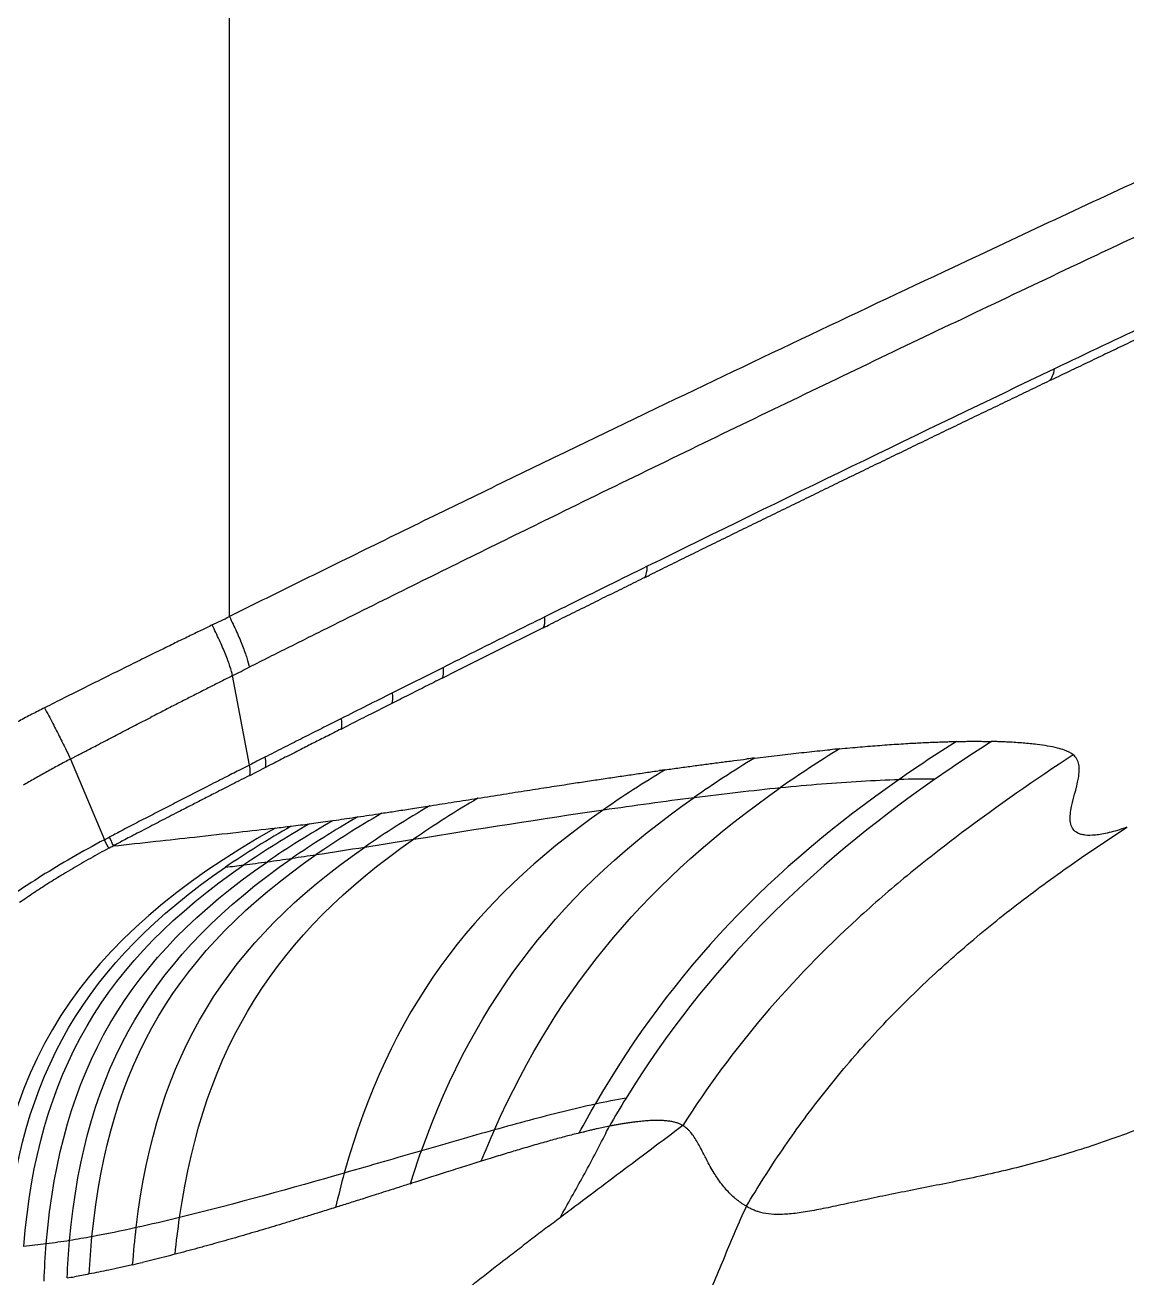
# Model space of a CAD drawing. Extents: x -50 to 28, y -10 to 124.
# Drawn here: x -42.84 to -38.18, y 28.45 to 33.75 of the extents above; entities that cross this region are included whole.
import ezdxf

# ---------------------------------------------------------------- set-up
doc = ezdxf.new("R2010")
doc.units = 0
doc.header["$MEASUREMENT"] = 0
doc.layers.add('GEOMETRY', color=2, linetype='Continuous', lineweight=25)

# ---------------------------------------------------------------- blocks, each defined once
blk = doc.blocks.new('2026 EXCURSION-ENTICE')
at = {"layer": 'GEOMETRY'}
for p, q in [((-30.4976, -47.6821), (-30.4976, -42.0821)), ((-29.3525, -47.8202), (-29.5665, -47.9272)), ((-29.5927, -47.897), (-29.8083, -48.005)), ((-29.597, -47.9424), (-29.5665, -47.9272)), ((-30.4127, -48.3101), (-30.4841, -47.9318)), ((-30.0238, -48.1134), (-30.054, -48.1286)), ((-30.0251, -48.1579), (-29.9825, -48.1364)), ((-31.1702, -48.2849), (-31.0263, -48.6263)), ((-30.4115, -48.354), (-30.3469, -48.321)), ((-30.3469, -48.321), (-30.3249, -48.3099)), ((-29.4464, -48.4505), (-29.4489, -48.4509)), ((-29.6497, -48.4826), (-29.6468, -48.4822)), ((-30.1583, -48.5587), (-30.1423, -48.5565)), ((-30.0594, -48.545), (-30.0454, -48.543)), ((-29.8535, -48.5143), (-29.8452, -48.5131)), ((-29.7323, -50.0817), (-29.7268, -50.08))]:
    blk.add_line(p, q, dxfattribs=at)
for points, knots in [([(-19.8034, -75.3764), (-20.3196, -75.3589), (-20.8361, -75.3401), (-21.608, -75.31), (-21.8648, -75.2996), (-22.3776, -75.2781), (-22.6337, -75.2669), (-23.4014, -75.2323), (-23.9128, -75.2077), (-24.6827, -75.1677), (-24.9398, -75.1539), (-25.4546, -75.125), (-25.7123, -75.11), (-26.4855, -75.063), (-27.0008, -75.0288), (-28.0314, -74.9528), (-28.5466, -74.9109), (-29.3183, -74.8405), (-29.5753, -74.8158), (-29.9606, -74.7766), (-30.0889, -74.7632), (-30.2813, -74.7425), (-30.3615, -74.7338), (-30.4457, -74.7245), (-30.4657, -74.7222), (-30.4737, -74.7213), (-30.4777, -74.7209), (-30.49, -74.7195), (-30.4989, -74.7185), (-30.5161, -74.7166), (-30.524, -74.7157), (-30.5398, -74.7139), (-30.5477, -74.713), (-30.5713, -74.7104), (-30.5867, -74.7086), (-30.6322, -74.7035), (-30.6613, -74.7002), (-30.7179, -74.6936), (-30.7458, -74.6904), (-30.8043, -74.6836), (-30.8348, -74.68), (-30.882, -74.6745), (-30.8979, -74.6726), (-30.9301, -74.6688), (-30.9461, -74.6669), (-30.9935, -74.6612), (-31.024, -74.6575), (-31.0698, -74.6515), (-31.085, -74.6494), (-31.1159, -74.645), (-31.1316, -74.6427), (-31.1552, -74.6392), (-31.1632, -74.638), (-31.1792, -74.6355), (-31.1871, -74.6343), (-31.2107, -74.6305), (-31.2264, -74.6279), (-31.2735, -74.62), (-31.3048, -74.6144), (-31.5866, -74.5618), (-31.8334, -74.4972), (-32.3156, -74.3338), (-32.5511, -74.2347), (-33.0055, -74.0043), (-33.2245, -73.8728), (-33.6416, -73.5802), (-33.8397, -73.4189), (-34.2109, -73.07), (-34.3841, -72.8823), (-34.7019, -72.4841), (-34.8466, -72.2736), (-35.1047, -71.8343), (-35.2181, -71.6054), (-35.3628, -71.2518), (-35.4069, -71.1322), (-35.4865, -70.89), (-35.522, -70.7674), (-35.5841, -70.5202), (-35.6108, -70.3955), (-35.6385, -70.2387), (-35.6437, -70.2072), (-35.6512, -70.1601), (-35.6536, -70.1444), (-35.6583, -70.1134), (-35.6605, -70.0982), (-35.6668, -70.0532), (-35.6706, -70.0238), (-35.6762, -69.9791), (-35.678, -69.9641), (-35.6817, -69.9336), (-35.6835, -69.918), (-35.6863, -69.8943), (-35.6872, -69.8866), (-35.689, -69.8718), (-35.6898, -69.8646), (-35.6916, -69.8492), (-35.6926, -69.841), (-35.6945, -69.825), (-35.6954, -69.817), (-35.7001, -69.7768), (-35.7039, -69.7444), (-35.7115, -69.6788), (-35.7153, -69.6456), (-35.723, -69.5784), (-35.7268, -69.5444), (-35.7382, -69.4425), (-35.7457, -69.3749), (-35.7547, -69.2923), (-35.7565, -69.2758), (-35.7601, -69.2431), (-35.7618, -69.2267), (-35.7652, -69.1951), (-35.7669, -69.18), (-35.7701, -69.1497), (-35.7717, -69.1342), (-35.7768, -69.0863), (-35.7802, -69.0541), (-35.7869, -68.9899), (-35.797, -68.8937), (-35.8068, -68.7974), (-35.8261, -68.6048), (-35.8387, -68.4764), (-35.8998, -67.8343), (-35.9434, -67.3203), (-36.0224, -66.2916), (-36.0579, -65.7769), (-36.1066, -65.0042), (-36.1222, -64.7464), (-36.152, -64.2309), (-36.1663, -63.973), (-36.2076, -63.2001), (-36.2331, -62.6858), (-36.2805, -61.6622), (-36.3024, -61.1525), (-36.3332, -60.3871), (-36.3431, -60.1319), (-36.3622, -59.6212), (-36.3715, -59.3657), (-36.3893, -58.8539), (-36.3979, -58.5977), (-36.4146, -58.0841), (-36.4226, -57.8268), (-36.4382, -57.3111), (-36.4457, -57.0529), (-36.4602, -56.5366), (-36.4672, -56.2784), (-36.4873, -55.5038), (-36.4996, -54.9873), (-36.534, -53.4373), (-36.5532, -52.4035), (-36.5854, -50.3354), (-36.5984, -49.3011), (-36.6191, -47.233), (-36.6267, -46.1992), (-36.6376, -44.1323), (-36.6408, -43.0992), (-36.6428, -41.5493), (-36.6431, -41.0327), (-36.6431, -40.2577), (-36.643, -39.9994), (-36.6429, -39.6765), (-36.6429, -39.6119), (-36.6429, -39.4827), (-36.6428, -39.418), (-36.6428, -39.2899), (-36.6428, -39.2267), (-36.6428, -39.1036), (-36.6428, -39.0437), (-36.6428, -38.9849)], [0, 0, 0, 0, 0.03125, 0.03125, 0.046875, 0.046875, 0.0625, 0.0625, 0.09375, 0.09375, 0.109375, 0.109375, 0.125, 0.125, 0.15625, 0.15625, 0.1875, 0.1875, 0.203125, 0.203125, 0.210937, 0.210937, 0.214844, 0.21582, 0.216064, 0.216064, 0.216309, 0.216309, 0.216797, 0.216797, 0.217285, 0.217285, 0.217773, 0.217773, 0.21875, 0.21875, 0.220703, 0.220703, 0.222656, 0.222656, 0.224609, 0.224609, 0.225586, 0.225586, 0.226562, 0.226562, 0.228516, 0.228516, 0.229492, 0.229492, 0.230469, 0.230469, 0.230957, 0.230957, 0.231445, 0.231445, 0.232422, 0.232422, 0.234375, 0.234375, 0.25, 0.25, 0.265625, 0.265625, 0.28125, 0.28125, 0.296875, 0.296875, 0.3125, 0.3125, 0.328125, 0.328125, 0.34375, 0.34375, 0.351562, 0.351562, 0.359375, 0.359375, 0.367187, 0.367187, 0.369141, 0.369141, 0.370117, 0.370117, 0.371094, 0.371094, 0.373047, 0.373047, 0.374023, 0.374023, 0.375, 0.375, 0.375488, 0.375488, 0.375977, 0.375977, 0.376465, 0.376465, 0.376953, 0.376953, 0.378906, 0.378906, 0.380859, 0.380859, 0.382812, 0.382812, 0.386719, 0.386719, 0.387695, 0.387695, 0.388672, 0.388672, 0.389648, 0.389648, 0.390625, 0.390625, 0.392578, 0.392578, 0.394531, 0.398437, 0.398437, 0.40625, 0.40625, 0.4375, 0.4375, 0.46875, 0.46875, 0.484375, 0.484375, 0.5, 0.5, 0.53125, 0.53125, 0.5625, 0.5625, 0.578125, 0.578125, 0.59375, 0.59375, 0.609375, 0.609375, 0.625, 0.625, 0.640625, 0.640625, 0.65625, 0.65625, 0.6875, 0.6875, 0.75, 0.75, 0.8125, 0.8125, 0.875, 0.875, 0.9375, 0.9375, 0.96875, 0.96875, 0.984375, 0.984375, 0.988281, 0.988281, 0.992187, 0.992187, 0.996094, 0.996094, 1, 1, 1, 1]), ([(-26.2051, -46.2919), (-26.2299, -46.3037), (-26.2794, -46.3272), (-26.3539, -46.3625), (-26.4286, -46.398), (-26.5033, -46.4335), (-26.5781, -46.4692), (-26.6531, -46.5049), (-26.7282, -46.5407), (-26.8034, -46.5766), (-26.8787, -46.6126), (-26.9541, -46.6487), (-27.0044, -46.6728), (-27.0296, -46.6849)], [0, 0, 0, 0, 0.090865, 0.181736, 0.272613, 0.363498, 0.454393, 0.545296, 0.636211, 0.727138, 0.818078, 0.909031, 1, 1, 1, 1]), ([(-27.3721, -46.4102), (-27.6545, -46.5447), (-27.9386, -46.6809), (-28.5094, -46.9565), (-28.796, -47.0958), (-29.0831, -47.2364)], [0, 0, 0, 0, 0.5, 0.5, 1, 1, 1, 1]), ([(-27.0296, -46.6849), (-27.056, -46.6976), (-27.1087, -46.7229), (-27.188, -46.7609), (-27.2674, -46.7991), (-27.3469, -46.8374), (-27.4266, -46.8758), (-27.5065, -46.9144), (-27.5864, -46.953), (-27.6665, -46.9918), (-27.7468, -47.0307), (-27.8272, -47.0697), (-27.9077, -47.1088), (-27.9883, -47.148), (-28.0691, -47.1874), (-28.15, -47.2269), (-28.2311, -47.2665), (-28.3123, -47.3062), (-28.3936, -47.346), (-28.475, -47.3859), (-28.5566, -47.426), (-28.6382, -47.4662), (-28.6928, -47.4931), (-28.72, -47.5065)], [0, 0, 0, 0, 0.047335, 0.094695, 0.14208, 0.189492, 0.23693, 0.284396, 0.331889, 0.379411, 0.426961, 0.474541, 0.522151, 0.569791, 0.617462, 0.665164, 0.712899, 0.760665, 0.808465, 0.856297, 0.904164, 0.952065, 1, 1, 1, 1]), ([(-28.7343, -46.8214), (-28.8433, -46.8738), (-28.9524, -46.9263), (-29.171, -47.0319), (-29.2803, -47.0849), (-29.4985, -47.1909), (-29.6075, -47.244), (-29.8266, -47.3511), (-29.9366, -47.4051), (-30.0464, -47.4591)], [0, 0, 0, 0, 0.25, 0.25, 0.5, 0.5, 0.75, 0.75, 1, 1, 1, 1]), ([(-29.0831, -47.2364), (-29.1383, -47.2635), (-29.1935, -47.2906), (-29.3036, -47.3446), (-29.3585, -47.3716), (-29.4683, -47.4258), (-29.5233, -47.4529), (-29.6336, -47.5074), (-29.689, -47.5348), (-29.8554, -47.6173), (-29.9663, -47.6725), (-30.1055, -47.7419), (-30.1333, -47.7558), (-30.1891, -47.7837), (-30.2171, -47.7977), (-30.3015, -47.8399), (-30.358, -47.8682), (-30.4136, -47.8962)], [0, 0, 0, 0, 0.125, 0.125, 0.25, 0.25, 0.375, 0.375, 0.5, 0.5, 0.75, 0.75, 0.8125, 0.8125, 0.875, 0.875, 1, 1, 1, 1]), ([(-30.0464, -47.4591), (-30.0838, -47.4775), (-30.1212, -47.4959), (-30.1962, -47.5329), (-30.2337, -47.5514), (-30.2712, -47.5699)], [0, 0, 0, 0, 0.5, 0.5, 1, 1, 1, 1]), ([(-28.7404, -47.5166), (-28.7668, -47.5296), (-28.8196, -47.5556), (-28.8991, -47.5949), (-28.979, -47.6345), (-29.0594, -47.6744), (-29.1132, -47.701), (-29.1401, -47.7144)], [0, 0, 0, 0, 0.198098, 0.397145, 0.597144, 0.798095, 1, 1, 1, 1]), ([(-30.2712, -47.5699), (-30.3087, -47.5885), (-30.3464, -47.6071), (-30.4221, -47.6446), (-30.46, -47.6634), (-30.4976, -47.6821)], [0, 0, 0, 0, 0.5, 0.5, 1, 1, 1, 1]), ([(-30.4976, -47.6821), (-30.487, -47.7037), (-30.4768, -47.7252), (-30.4583, -47.7669), (-30.4498, -47.7871), (-30.4351, -47.8244), (-30.4289, -47.8417), (-30.4192, -47.8722), (-30.4157, -47.8854), (-30.4136, -47.8962)], [0, 0, 0, 0, 0.25, 0.25, 0.5, 0.5, 0.75, 0.75, 1, 1, 1, 1]), ([(-29.163, -47.6832), (-29.1914, -47.6972), (-29.2483, -47.7253), (-29.3338, -47.7676), (-29.4197, -47.8104), (-29.5061, -47.8536), (-29.5637, -47.8826), (-29.5927, -47.8972)], [0, 0, 0, 0, 0.1980739, 0.3971072, 0.5971036, 0.7980667, 1, 1, 1, 1]), ([(-30.5707, -47.7175), (-30.5865, -47.7252), (-30.6195, -47.7412), (-30.6715, -47.7666), (-30.7287, -47.7945), (-30.7916, -47.8254), (-30.8603, -47.8591), (-30.9373, -47.897), (-31.0207, -47.9383), (-31.1086, -47.9821), (-31.195, -48.0253), (-31.252, -48.0541), (-31.2797, -48.068)], [0, 0, 0, 0, 0.06698, 0.139632, 0.22033, 0.309093, 0.405938, 0.510866, 0.63462, 0.758357, 0.882956, 1, 1, 1, 1]), ([(-30.4841, -47.9318), (-30.4864, -47.921), (-30.4902, -47.9078), (-30.5004, -47.8774), (-30.5068, -47.8601), (-30.522, -47.8227), (-30.5307, -47.8026), (-30.5496, -47.7608), (-30.5599, -47.7391), (-30.5707, -47.7175)], [0, 0, 0, 0, 0.25, 0.25, 0.5, 0.5, 0.75, 0.75, 1, 1, 1, 1]), ([(-29.1703, -47.7294), (-29.2006, -47.7445), (-29.2613, -47.7747), (-29.3221, -47.805), (-29.3525, -47.8202)], [0, 0, 0, 0, 0.498782, 1, 1, 1, 1]), ([(-30.4841, -47.9318), (-30.4722, -47.9258), (-30.4487, -47.9139), (-30.4252, -47.9021), (-30.4136, -47.8962)], [0, 0, 0, 0, 0.504839, 1, 1, 1, 1]), ([(-30.4841, -47.9318), (-30.5002, -47.9399), (-30.5325, -47.9563), (-30.5812, -47.9811), (-30.6304, -48.0061), (-30.6799, -48.0313), (-30.7298, -48.0568), (-30.7801, -48.0826), (-30.8138, -48.0999), (-30.8307, -48.1086)], [0, 0, 0, 0, 0.139542, 0.280185, 0.421922, 0.564761, 0.708718, 0.853799, 1, 1, 1, 1]), ([(-29.597, -47.9424), (-29.621, -47.9545), (-29.6688, -47.9784), (-29.7402, -48.0143), (-29.7875, -48.0381), (-29.8111, -48.0499)], [0, 0, 0, 0, 0.336735, 0.670067, 1, 1, 1, 1]), ([(-29.8083, -48.005), (-29.8448, -48.0233), (-29.9166, -48.0593), (-29.9885, -48.0955), (-30.0238, -48.1134)], [0, 0, 0, 0, 0.5080077, 1, 1, 1, 1]), ([(-31.2797, -48.068), (-31.2976, -48.0771), (-31.3155, -48.0863), (-31.3516, -48.1049), (-31.3697, -48.1144), (-31.4057, -48.1336), (-31.4237, -48.1433), (-31.4593, -48.1626), (-31.4769, -48.1723), (-31.4946, -48.1822)], [0, 0, 0, 0, 0.25, 0.25, 0.5, 0.5, 0.75, 0.75, 1, 1, 1, 1]), ([(-31.2797, -48.068), (-31.2679, -48.0903), (-31.2563, -48.1126), (-31.2341, -48.1554), (-31.2236, -48.176), (-31.2044, -48.214), (-31.1958, -48.2315), (-31.181, -48.2618), (-31.1749, -48.2747), (-31.1702, -48.285)], [0, 0, 0, 0, 0.25, 0.25, 0.5, 0.5, 0.75, 0.75, 1, 1, 1, 1]), ([(-29.8111, -48.0499), (-29.8404, -48.0647), (-29.8976, -48.0935), (-29.9547, -48.1223), (-29.9825, -48.1364)], [0, 0, 0, 0, 0.513766, 1, 1, 1, 1]), ([(-30.054, -48.1286), (-30.0773, -48.1403), (-30.1246, -48.1641), (-30.1968, -48.2006), (-30.2713, -48.2384), (-30.3218, -48.2641), (-30.3474, -48.2771)], [0, 0, 0, 0, 0.237733, 0.483643, 0.737731, 1, 1, 1, 1]), ([(-30.0886, -48.19), (-30.1059, -48.1988), (-30.1415, -48.2168), (-30.1771, -48.2348), (-30.1954, -48.2441)], [0, 0, 0, 0, 0.48603, 1, 1, 1, 1]), ([(-30.0251, -48.1579), (-30.0356, -48.1632), (-30.0567, -48.1739), (-30.0779, -48.1846), (-30.0886, -48.19)], [0, 0, 0, 0, 0.493522, 1, 1, 1, 1]), ([(-31.1299, -48.2638), (-31.1236, -48.2605), (-31.1173, -48.2572), (-31.1039, -48.2501), (-31.0967, -48.2464), (-31.0896, -48.2427)], [0, 0, 0, 0, 0.5, 0.5, 1, 1, 1, 1]), ([(-31.0896, -48.2427), (-31.0796, -48.2375), (-31.0581, -48.2263), (-31.0365, -48.2151), (-31.0249, -48.209)], [0, 0, 0, 0, 0.459756, 1, 1, 1, 1]), ([(-30.1954, -48.2441), (-30.2173, -48.2553), (-30.2605, -48.2772), (-30.3037, -48.2991), (-30.3249, -48.3099)], [0, 0, 0, 0, 0.507955, 1, 1, 1, 1]), ([(-28.2764, -48.2805), (-28.2603, -48.2786), (-28.2285, -48.2748), (-28.1813, -48.2692), (-28.1349, -48.2639), (-28.0892, -48.2589), (-28.0444, -48.2541), (-28.0003, -48.2495), (-27.9713, -48.2467), (-27.9569, -48.2452)], [0, 0, 0, 0, 0.147347, 0.293195, 0.437544, 0.580398, 0.721757, 0.861624, 1, 1, 1, 1]), ([(-27.9168, -48.2414), (-27.9021, -48.24), (-27.8729, -48.2373), (-27.8298, -48.2335), (-27.7875, -48.23), (-27.7461, -48.2268), (-27.7057, -48.2239), (-27.666, -48.2212), (-27.6401, -48.2196), (-27.6272, -48.2188)], [0, 0, 0, 0, 0.148274, 0.294739, 0.439396, 0.582248, 0.723298, 0.862548, 1, 1, 1, 1]), ([(-27.6272, -48.2188), (-27.6163, -48.2182), (-27.5947, -48.217), (-27.5628, -48.2154), (-27.5316, -48.2139), (-27.501, -48.2127), (-27.4809, -48.212), (-27.471, -48.2117)], [0, 0, 0, 0, 0.204963, 0.407442, 0.607439, 0.804958, 1, 1, 1, 1]), ([(-27.2734, -48.2106), (-27.2734, -48.2106), (-27.3555, -48.2631), (-27.4354, -48.3163), (-27.5132, -48.3706)], [0.355723, 0.355723, 0.355723, 0.355723, 0.355839, 7.490795, 7.490795, 7.490795, 7.490795]), ([(-27.471, -48.2117), (-27.4628, -48.2115), (-27.4465, -48.211), (-27.4305, -48.2106), (-27.4225, -48.2105)], [0, 0, 0, 0, 0.503597, 1, 1, 1, 1]), ([(-27.4225, -48.2105), (-27.4139, -48.2103), (-27.3967, -48.21), (-27.3715, -48.2098), (-27.3468, -48.2097), (-27.3307, -48.2098), (-27.3227, -48.2098)], [0, 0, 0, 0, 0.255295, 0.507057, 0.755291, 1, 1, 1, 1]), ([(-27.3227, -48.2098), (-27.3145, -48.2099), (-27.2979, -48.2101), (-27.2816, -48.2105), (-27.2734, -48.2106)], [0, 0, 0, 0, 0.49827, 1, 1, 1, 1]), ([(-27.2014, -48.2133), (-27.2078, -48.213), (-27.2142, -48.2127), (-27.2263, -48.2122), (-27.232, -48.2119), (-27.2431, -48.2115), (-27.2486, -48.2113), (-27.2575, -48.2111), (-27.2606, -48.211), (-27.2669, -48.2108), (-27.2701, -48.2107), (-27.2734, -48.2106)], [0, 0, 0, 0, 0.25, 0.25, 0.5, 0.5, 0.75, 0.75, 0.875, 0.875, 1, 1, 1, 1]), ([(-27.0813, -48.2231), (-27.1005, -48.2208), (-27.12, -48.2189), (-27.1499, -48.2165), (-27.16, -48.2157), (-27.1805, -48.2144), (-27.1909, -48.2138), (-27.2014, -48.2133)], [0, 0, 0, 0, 0.5, 0.5, 0.75, 0.75, 1, 1, 1, 1]), ([(-26.9949, -48.2385), (-27.0082, -48.2351), (-27.0221, -48.2322), (-27.051, -48.2271), (-27.066, -48.225), (-27.0813, -48.2231)], [0, 0, 0, 0, 0.5, 0.5, 1, 1, 1, 1]), ([(-31.1702, -48.2849), (-31.1869, -48.2937), (-31.2035, -48.3026), (-31.2369, -48.3207), (-31.2538, -48.33), (-31.2875, -48.3486), (-31.3043, -48.3581), (-31.3375, -48.3769), (-31.3538, -48.3863), (-31.3702, -48.3958)], [0, 0, 0, 0, 0.25, 0.25, 0.5, 0.5, 0.75, 0.75, 1, 1, 1, 1]), ([(-31.1702, -48.285), (-31.1686, -48.2841), (-31.1671, -48.2833), (-31.1638, -48.2816), (-31.162, -48.2806), (-31.1567, -48.2778), (-31.1532, -48.276), (-31.1428, -48.2705), (-31.1363, -48.2671), (-31.1299, -48.2638)], [0, 0, 0, 0, 0.125, 0.125, 0.25, 0.25, 0.5, 0.5, 1, 1, 1, 1]), ([(-30.3475, -48.277), (-30.3587, -48.2827), (-30.3804, -48.2937), (-30.4021, -48.3048), (-30.4127, -48.3101)], [0, 0, 0, 0, 0.514675, 1, 1, 1, 1]), ([(-28.6542, -48.3304), (-28.6341, -48.3275), (-28.594, -48.3219), (-28.5348, -48.3138), (-28.4766, -48.306), (-28.4196, -48.2986), (-28.3637, -48.2914), (-28.327, -48.2868), (-28.3088, -48.2845)], [0, 0, 0, 0, 0.17227, 0.342295, 0.510078, 0.675622, 0.838928, 1, 1, 1, 1]), ([(-26.7009, -48.5736), (-26.7299, -48.5837), (-26.7545, -48.591), (-26.7982, -48.6016), (-26.8171, -48.605), (-26.8507, -48.6084), (-26.8652, -48.6084), (-26.8838, -48.6061), (-26.8895, -48.605), (-26.8998, -48.602), (-26.9044, -48.6002), (-26.9251, -48.5896), (-26.9341, -48.5763), (-26.9424, -48.5432), (-26.9415, -48.5233), (-26.9311, -48.4584), (-26.9137, -48.4085), (-26.9026, -48.3442), (-26.9014, -48.3246), (-26.9077, -48.2912), (-26.9153, -48.2775), (-26.9278, -48.2671)], [0, 0, 0, 0, 0.0625, 0.0625, 0.125, 0.125, 0.1875, 0.1875, 0.21875, 0.21875, 0.25, 0.25, 0.375, 0.375, 0.5, 0.5, 0.75, 0.75, 0.875, 0.875, 1, 1, 1, 1]), ([(-30.4127, -48.3101), (-30.4275, -48.3177), (-30.4623, -48.3353), (-30.5225, -48.366), (-30.5983, -48.4046), (-30.6541, -48.4333), (-30.6846, -48.4489)], [0, 0, 0, 0, 0.164139, 0.384218, 0.664234, 1, 1, 1, 1]), ([(-29.0587, -48.39), (-29.0361, -48.3865), (-28.9913, -48.3797), (-28.9253, -48.3698), (-28.8609, -48.3602), (-28.7982, -48.351), (-28.7373, -48.3421), (-28.6973, -48.3365), (-28.6776, -48.3337)], [0, 0, 0, 0, 0.175747, 0.347859, 0.516337, 0.681185, 0.842405, 1, 1, 1, 1]), ([(-30.4115, -48.354), (-30.4369, -48.3669), (-30.4858, -48.3918), (-30.5348, -48.4169), (-30.5584, -48.429)], [0, 0, 0, 0, 0.517516, 1, 1, 1, 1]), ([(-29.4464, -48.4505), (-29.4104, -48.4448), (-29.3408, -48.4338), (-29.2403, -48.4181), (-29.1469, -48.4035), (-29.0874, -48.3944), (-29.0587, -48.39)], [0, 0, 0, 0, 0.2762837, 0.5350369, 0.7762718, 1, 1, 1, 1]), ([(-28.1667, -48.4056), (-28.0488, -48.3939), (-27.8786, -48.3798), (-27.7171, -48.3727), (-27.6647, -48.3714)], [170.978964, 170.978964, 170.978964, 170.978964, 199.475457, 213.723704, 213.723704, 213.723704, 213.723704]), ([(-30.5584, -48.429), (-30.575, -48.4375), (-30.6079, -48.4543), (-30.657, -48.4796), (-30.6896, -48.4964), (-30.7058, -48.5048)], [0, 0, 0, 0, 0.336867, 0.670196, 1, 1, 1, 1]), ([(-30.7058, -48.5048), (-30.731, -48.5178), (-30.7796, -48.5428), (-30.8281, -48.568), (-30.8514, -48.5801)], [0, 0, 0, 0, 0.519865, 1, 1, 1, 1]), ([(-29.8452, -48.5131), (-29.8263, -48.5102), (-29.7857, -48.5039), (-29.7205, -48.4938), (-29.6743, -48.4865), (-29.6497, -48.4826)], [0, 0, 0, 0, 0.290649, 0.623988, 1, 1, 1, 1]), ([(-30.2364, -48.5688), (-30.2235, -48.5672), (-30.1976, -48.5639), (-30.1714, -48.5604), (-30.1583, -48.5587)], [0, 0, 0, 0, 0.5003185, 1, 1, 1, 1]), ([(-30.1423, -48.5565), (-30.1289, -48.5547), (-30.1014, -48.5509), (-30.0736, -48.547), (-30.0594, -48.545)], [0, 0, 0, 0, 0.488906, 1, 1, 1, 1]), ([(-30.0454, -48.543), (-30.0309, -48.5409), (-30.0009, -48.5365), (-29.9707, -48.532), (-29.9551, -48.5297)], [0, 0, 0, 0, 0.483938, 1, 1, 1, 1]), ([(-29.9551, -48.5297), (-29.9388, -48.5273), (-29.905, -48.5222), (-29.8711, -48.517), (-29.8535, -48.5143)], [0, 0, 0, 0, 0.48204, 1, 1, 1, 1]), ([(-30.3048, -48.5769), (-30.3048, -48.5769), (-31.1293, -49.0482), (-31.491, -49.5745), (-31.5209, -50.5197), (-31.5209, -50.5197)], [0.389132, 0.389132, 0.389132, 0.389132, 0.389288, 65.268806, 65.26899, 65.26899, 65.26899, 65.26899]), ([(-31.0263, -48.6263), (-31.0228, -48.6244), (-31.0159, -48.6208), (-31.0091, -48.6172), (-31.0058, -48.6155)], [0, 0, 0, 0, 0.5153134, 1, 1, 1, 1]), ([(-30.8514, -48.5801), (-30.8633, -48.5863), (-30.8859, -48.598), (-30.9176, -48.6146), (-30.9452, -48.629), (-30.9687, -48.6414), (-30.983, -48.649), (-30.9895, -48.6525)], [0, 0, 0, 0, 0.259368, 0.489015, 0.688972, 0.859279, 1, 1, 1, 1]), ([(-30.9895, -48.6525), (-30.9294, -48.6459), (-30.8148, -48.6334), (-30.7003, -48.6208), (-30.6457, -48.6148)], [0, 0, 0, 0, 0.5237986, 1, 1, 1, 1]), ([(-30.6457, -48.6148), (-30.5837, -48.6079), (-30.47, -48.5953), (-30.3565, -48.5826), (-30.3048, -48.5769)], [0, 0, 0, 0, 0.5450328, 1, 1, 1, 1]), ([(-30.3048, -48.5769), (-30.2932, -48.5755), (-30.2706, -48.573), (-30.2477, -48.5702), (-30.2364, -48.5688)], [0, 0, 0, 0, 0.510912, 1, 1, 1, 1]), ([(-28.3108, -50.1776), (-28.2628, -50.0969), (-28.2121, -50.017), (-28.1049, -49.8595), (-28.0483, -49.7821), (-27.9299, -49.6312), (-27.868, -49.5576), (-27.7389, -49.4144), (-27.6719, -49.345), (-27.5339, -49.2107), (-27.4628, -49.1458), (-27.3174, -49.0205), (-27.2431, -48.9601), (-27.0917, -48.8433), (-27.0148, -48.7869), (-26.859, -48.6777), (-26.7803, -48.625), (-26.7009, -48.5736)], [0, 0, 0, 0, 0.125, 0.125, 0.25, 0.25, 0.375, 0.375, 0.5, 0.5, 0.625, 0.625, 0.75, 0.75, 0.875, 0.875, 1, 1, 1, 1]), ([(-31.0079, -48.6623), (-31.0209, -48.6693), (-31.047, -48.6834), (-31.0857, -48.705), (-31.1241, -48.7268), (-31.1621, -48.749), (-31.1873, -48.7641), (-31.1998, -48.7716)], [0, 0, 0, 0, 0.201341, 0.402033, 0.602054, 0.801382, 1, 1, 1, 1]), ([(-31.0079, -48.6623), (-31.0046, -48.6605), (-30.9985, -48.6572), (-30.9923, -48.654), (-30.9895, -48.6525)], [0, 0, 0, 0, 0.536606, 1, 1, 1, 1]), ([(-31.1998, -48.7716), (-31.2106, -48.7782), (-31.232, -48.7913), (-31.2637, -48.8112), (-31.2949, -48.8313), (-31.3256, -48.8515), (-31.3558, -48.8719), (-31.3756, -48.8857), (-31.3855, -48.8926)], [0, 0, 0, 0, 0.170637, 0.339644, 0.507052, 0.672891, 0.837196, 1, 1, 1, 1]), ([(-31.2925, -48.7797), (-31.3311, -48.804), (-31.3696, -48.8293), (-31.4445, -48.8808), (-31.4806, -48.9069), (-31.516, -48.9338)], [0, 0, 0, 0, 0.5, 0.5, 1, 1, 1, 1]), ([(-25.2666, -49.1249), (-25.2817, -49.1344), (-25.3114, -49.1531), (-25.3558, -49.1808), (-25.3992, -49.2077), (-25.4582, -49.2439), (-25.5323, -49.2887), (-25.6576, -49.3631), (-25.815, -49.4532), (-26.0179, -49.5631), (-26.2259, -49.6679), (-26.4132, -49.7538), (-26.5654, -49.8176), (-26.6906, -49.8664), (-26.8169, -49.9115), (-26.991, -49.9676), (-27.2053, -50.0254), (-27.4034, -50.068), (-27.5511, -50.0974), (-27.658, -50.1186), (-27.7599, -50.1395), (-27.8565, -50.16), (-27.9452, -50.1793), (-28.0261, -50.1957), (-28.097, -50.2073), (-28.1571, -50.2128), (-28.2078, -50.2116), (-28.242, -50.2059), (-28.2658, -50.1989), (-28.2812, -50.193), (-28.2964, -50.186), (-28.3059, -50.1805), (-28.3108, -50.1776)], [0, 0, 0, 0, 0.01181, 0.023351, 0.034623, 0.045628, 0.069168, 0.091958, 0.141956, 0.188959, 0.244379, 0.296261, 0.326549, 0.356056, 0.388363, 0.420202, 0.487255, 0.555751, 0.590306, 0.626755, 0.664296, 0.702247, 0.742847, 0.782083, 0.822448, 0.862329, 0.898809, 0.936217, 0.951446, 0.967152, 0.983336, 1, 1, 1, 1]), ([(-28.9502, -49.7453), (-28.995, -49.755), (-29.1327, -49.7874), (-29.2768, -49.8264), (-29.3765, -49.8542)], [170.978964, 170.978964, 170.978964, 170.978964, 185.227211, 213.723704, 213.723704, 213.723704, 213.723704]), ([(-28.8577, -49.8324), (-28.8629, -49.8333), (-28.8738, -49.8353), (-28.8847, -49.8374), (-28.8904, -49.8384)], [0, 0, 0, 0, 0.481533, 1, 1, 1, 1]), ([(-28.8242, -49.8269), (-28.8301, -49.8278), (-28.8412, -49.8296), (-28.8525, -49.8315), (-28.8577, -49.8324)], [0, 0, 0, 0, 0.535817, 1, 1, 1, 1]), ([(-28.7567, -49.8181), (-28.7612, -49.8185), (-28.7709, -49.8196), (-28.7867, -49.8215), (-28.8046, -49.8238), (-28.8174, -49.8258), (-28.8242, -49.8269)], [0, 0, 0, 0, 0.20511, 0.43921, 0.703483, 1, 1, 1, 1]), ([(-28.708, -49.8145), (-28.7118, -49.8147), (-28.7195, -49.815), (-28.7315, -49.8158), (-28.7439, -49.8168), (-28.7523, -49.8176), (-28.7567, -49.8181)], [0, 0, 0, 0, 0.2386692, 0.4848962, 0.7386681, 1, 1, 1, 1]), ([(-28.6613, -49.8148), (-28.665, -49.8147), (-28.6724, -49.8143), (-28.6839, -49.8141), (-28.6958, -49.8141), (-28.7039, -49.8144), (-28.708, -49.8145)], [0, 0, 0, 0, 0.24261, 0.490175, 0.742653, 1, 1, 1, 1]), ([(-28.618, -49.8208), (-28.6207, -49.8202), (-28.626, -49.8191), (-28.6343, -49.8176), (-28.643, -49.8165), (-28.652, -49.8155), (-28.6582, -49.8151), (-28.6613, -49.8148)], [0, 0, 0, 0, 0.1903522, 0.3855305, 0.5855366, 0.7903644, 1, 1, 1, 1]), ([(-28.5794, -49.8356), (-28.5813, -49.8345), (-28.585, -49.8324), (-28.5909, -49.8296), (-28.5971, -49.827), (-28.6038, -49.8247), (-28.6107, -49.8226), (-28.6156, -49.8214), (-28.618, -49.8208)], [0, 0, 0, 0, 0.154363, 0.313609, 0.477769, 0.646872, 0.820942, 1, 1, 1, 1]), ([(-28.3108, -50.1776), (-28.3141, -50.1756), (-28.3207, -50.1715), (-28.3303, -50.1651), (-28.3396, -50.1585), (-28.3487, -50.1516), (-28.3618, -50.141), (-28.3787, -50.1257), (-28.3978, -50.1056), (-28.4162, -50.0831), (-28.4323, -50.0607), (-28.4484, -50.0353), (-28.464, -50.0083), (-28.4784, -49.9812), (-28.4919, -49.9548), (-28.5042, -49.9312), (-28.5176, -49.9068), (-28.531, -49.885), (-28.5433, -49.8682), (-28.5536, -49.8564), (-28.562, -49.8483), (-28.5705, -49.8413), (-28.5765, -49.8374), (-28.5794, -49.8356)], [0, 0, 0, 0, 0.025179, 0.050292, 0.075342, 0.100332, 0.125263, 0.185856, 0.250232, 0.306927, 0.37452, 0.428014, 0.49922, 0.573544, 0.624592, 0.691751, 0.749902, 0.815409, 0.875062, 0.907906, 0.939669, 0.970363, 1, 1, 1, 1]), ([(-29.0175, -49.8671), (-29.0265, -49.8693), (-29.0448, -49.874), (-29.073, -49.8813), (-29.1023, -49.8892), (-29.1327, -49.8975), (-29.1643, -49.9063), (-29.1971, -49.9157), (-29.2311, -49.9255), (-29.2543, -49.9324), (-29.2661, -49.9359)], [0, 0, 0, 0, 0.112427, 0.228429, 0.348013, 0.471189, 0.597966, 0.728354, 0.862362, 1, 1, 1, 1]), ([(-29.099, -50.2259), (-29.0664, -50.1671), (-29.0333, -50.1087), (-28.9682, -49.9903), (-28.9362, -49.9304), (-28.9057, -49.8693)], [0, 0, 0, 0, 0.5, 0.5, 1, 1, 1, 1]), ([(-28.9424, -49.8493), (-28.9473, -49.8505), (-28.9581, -49.8529), (-28.9759, -49.857), (-28.9887, -49.8601), (-28.9956, -49.8617)], [0, 0, 0, 0, 0.280269, 0.613579, 1, 1, 1, 1]), ([(-28.8904, -49.8384), (-28.8989, -49.8401), (-28.9161, -49.8436), (-28.9336, -49.8474), (-28.9424, -49.8493)], [0, 0, 0, 0, 0.496533, 1, 1, 1, 1]), ([(-29.2661, -49.9359), (-29.276, -49.9388), (-29.2962, -49.9449), (-29.3276, -49.9544), (-29.3608, -49.9645), (-29.3958, -49.9753), (-29.4199, -49.9828), (-29.4322, -49.9866)], [0, 0, 0, 0, 0.181116, 0.371652, 0.57163, 0.781071, 1, 1, 1, 1]), ([(-29.4513, -49.9926), (-29.4626, -49.9961), (-29.4859, -50.0034), (-29.5225, -50.0149), (-29.5478, -50.023), (-29.5609, -50.0271)], [0, 0, 0, 0, 0.310982, 0.644297, 1, 1, 1, 1]), ([(-29.7323, -50.0817), (-29.7487, -50.0869), (-29.7801, -50.0969), (-29.8252, -50.1113), (-29.8661, -50.1244), (-29.9026, -50.136), (-29.9255, -50.1432), (-29.9362, -50.1466)], [0, 0, 0, 0, 0.245063, 0.467659, 0.66772, 0.845186, 1, 1, 1, 1]), ([(-29.9362, -50.1466), (-29.9555, -50.1528), (-29.9929, -50.1646), (-30.0308, -50.1765), (-30.0491, -50.1823)], [0, 0, 0, 0, 0.517033, 1, 1, 1, 1]), ([(-30.1119, -50.2019), (-30.1292, -50.2073), (-30.1631, -50.2178), (-30.2135, -50.2333), (-30.2621, -50.2481), (-30.2941, -50.2577), (-30.3097, -50.2624)], [0, 0, 0, 0, 0.265593, 0.520813, 0.765627, 1, 1, 1, 1]), ([(-30.0491, -50.1823), (-30.0598, -50.1856), (-30.0806, -50.1921), (-30.1016, -50.1987), (-30.1119, -50.2019)], [0, 0, 0, 0, 0.510505, 1, 1, 1, 1]), ([(-27.8626, -59.6739), (-27.8729, -59.6534), (-27.8937, -59.612), (-27.9248, -59.549), (-27.9563, -59.4843), (-27.9881, -59.418), (-28.0202, -59.35), (-28.0526, -59.2804), (-28.0853, -59.209), (-28.1181, -59.136), (-28.1806, -58.995), (-28.2773, -58.7671), (-28.376, -58.5172), (-28.4556, -58.3035), (-28.5279, -58.1016), (-28.6166, -57.8382), (-28.7106, -57.5342), (-28.7965, -57.2303), (-28.8734, -56.9311), (-28.9451, -56.62), (-29.0075, -56.3119), (-29.0616, -56.0038), (-29.1069, -55.6983), (-29.1409, -55.4147), (-29.1646, -55.1628), (-29.1801, -54.9518), (-29.193, -54.7148), (-29.2013, -54.4422), (-29.2011, -54.1302), (-29.1911, -53.8187), (-29.1718, -53.5134), (-29.1435, -53.2129), (-29.1062, -52.915), (-29.0611, -52.6278), (-29.0121, -52.3654), (-28.9535, -52.0907), (-28.8861, -51.8138), (-28.805, -51.5206), (-28.7196, -51.2424), (-28.6281, -50.972), (-28.5492, -50.7576), (-28.4887, -50.602), (-28.4455, -50.4941), (-28.4014, -50.3874), (-28.3567, -50.282), (-28.3261, -50.2123), (-28.3108, -50.1776)], [0, 0, 0, 0, 0.006884, 0.013935, 0.021151, 0.028531, 0.036075, 0.043782, 0.05165, 0.059678, 0.067868, 0.09807, 0.134132, 0.148672, 0.166654, 0.198598, 0.232225, 0.262274, 0.293509, 0.325091, 0.358292, 0.388128, 0.419333, 0.451479, 0.474424, 0.495911, 0.515614, 0.546458, 0.578847, 0.610674, 0.641673, 0.672531, 0.703347, 0.73409, 0.762225, 0.785861, 0.821126, 0.850656, 0.880495, 0.911799, 0.939747, 0.951925, 0.964066, 0.976131, 0.988105, 1, 1, 1, 1]), ([(-29.099, -50.2259), (-29.1188, -50.2408), (-29.1585, -50.2706), (-29.2178, -50.3157), (-29.2771, -50.361), (-29.3363, -50.4067), (-29.3954, -50.4527), (-29.4543, -50.499), (-29.5132, -50.5455), (-29.5524, -50.5768), (-29.572, -50.5925)], [0, 0, 0, 0, 0.125047, 0.250066, 0.375065, 0.50005, 0.625029, 0.750009, 0.874997, 1, 1, 1, 1]), ([(-30.3097, -50.2624), (-30.3255, -50.2672), (-30.3568, -50.2765), (-30.4036, -50.2903), (-30.4495, -50.3037), (-30.4947, -50.3167), (-30.539, -50.3293), (-30.5683, -50.3375), (-30.5828, -50.3415)], [0, 0, 0, 0, 0.176527, 0.349125, 0.517783, 0.68249, 0.843233, 1, 1, 1, 1]), ([(-30.5828, -50.3415), (-30.5992, -50.346), (-30.6316, -50.3549), (-30.6797, -50.3679), (-30.7116, -50.3762), (-30.7274, -50.3803)], [0, 0, 0, 0, 0.342444, 0.675787, 1, 1, 1, 1]), ([(-30.7274, -50.3803), (-30.743, -50.3844), (-30.7739, -50.3924), (-30.8199, -50.4039), (-30.8503, -50.4113), (-30.8653, -50.4149)], [0, 0, 0, 0, 0.342524, 0.675867, 1, 1, 1, 1]), ([(-31.0908, -50.4639), (-31.1014, -50.4659), (-31.1222, -50.4699), (-31.1431, -50.4736), (-31.1535, -50.4754)], [0, 0, 0, 0, 0.5059313, 1, 1, 1, 1]), ([(-31.0079, -50.4472), (-31.0219, -50.4501), (-31.0495, -50.4559), (-31.0772, -50.4613), (-31.0908, -50.4639)], [0, 0, 0, 0, 0.5071591, 1, 1, 1, 1]), ([(-30.907, -50.4247), (-30.924, -50.4286), (-30.9575, -50.4363), (-30.9913, -50.4436), (-31.0079, -50.4471)], [0, 0, 0, 0, 0.508051, 1, 1, 1, 1])]:
    blk.add_open_spline(points, degree=3, knots=knots, dxfattribs=at)
for points in [[(-26.5786, -45.8034), (-26.8621, -45.9352), (-27.148, -46.0688), (-27.4359, -46.2043)], [(-26.5897, -46.0395), (-26.7054, -46.0939), (-26.8213, -46.1487), (-26.9376, -46.2038)], [(-27.4359, -46.2043), (-27.6504, -46.3052), (-27.866, -46.4071), (-28.0825, -46.51)], [(-26.9376, -46.2038), (-27.082, -46.2721), (-27.2268, -46.3409), (-27.3721, -46.4102)], [(-26.1996, -46.2497), (-26.4665, -46.3759), (-26.7359, -46.504), (-27.0071, -46.6337)], [(-28.0825, -46.51), (-28.299, -46.6129), (-28.5164, -46.7167), (-28.7343, -46.8214)], [(-27.0071, -46.6337), (-27.5764, -46.906), (-28.1528, -47.1852), (-28.7303, -47.4693)], [(-27.0296, -46.6849), (-27.0186, -46.674), (-27.011, -46.6567), (-27.0071, -46.6337)], [(-28.7303, -47.4693), (-28.7853, -47.4963), (-28.8404, -47.5235), (-28.8955, -47.5507)], [(-28.7404, -47.5166), (-28.7335, -47.5071), (-28.7301, -47.491), (-28.7303, -47.4693)], [(-28.8955, -47.5507), (-28.9846, -47.5946), (-29.0738, -47.6388), (-29.1631, -47.683)], [(-28.7404, -47.5166), (-28.7336, -47.5132), (-28.7268, -47.5099), (-28.72, -47.5065)], [(-30.5707, -47.7175), (-30.5463, -47.7057), (-30.5219, -47.6939), (-30.4976, -47.6821)], [(-29.1703, -47.7294), (-29.1643, -47.7203), (-29.1619, -47.7047), (-29.163, -47.6832)], [(-29.1703, -47.7294), (-29.1602, -47.7244), (-29.1501, -47.7194), (-29.1401, -47.7144)], [(-29.597, -47.9424), (-29.5921, -47.9336), (-29.5906, -47.9182), (-29.5927, -47.897)], [(-29.8111, -48.0499), (-29.8066, -48.0413), (-29.8057, -48.026), (-29.8083, -48.005)], [(-30.8955, -48.1419), (-30.8739, -48.1308), (-30.8523, -48.1197), (-30.8307, -48.1086)], [(-30.0251, -48.1579), (-30.0212, -48.1494), (-30.0207, -48.1343), (-30.0238, -48.1134)], [(-31.0249, -48.209), (-31.0033, -48.1978), (-30.9817, -48.1866), (-30.9602, -48.1754)], [(-30.9602, -48.1754), (-30.9386, -48.1642), (-30.917, -48.153), (-30.8955, -48.1419)], [(-27.9168, -48.2414), (-28.0032, -48.2951), (-28.0868, -48.3496), (-28.1667, -48.4056)], [(-27.9168, -48.2414), (-27.9301, -48.2427), (-27.9435, -48.2439), (-27.9569, -48.2452)], [(-27.4225, -48.2105), (-27.5055, -48.2632), (-27.5864, -48.3167), (-27.6647, -48.3714)], [(-26.9649, -48.2476), (-26.9743, -48.2442), (-26.9844, -48.2412), (-26.9949, -48.2385)], [(-30.3474, -48.2771), (-30.3437, -48.2978), (-30.3436, -48.3127), (-30.3469, -48.321)], [(-28.2764, -48.2806), (-28.3653, -48.3351), (-28.4508, -48.3904), (-28.5319, -48.4473)], [(-28.2764, -48.2806), (-28.2871, -48.2819), (-28.2979, -48.2832), (-28.3088, -48.2845)], [(-26.9278, -48.2671), (-27.0885, -48.3726), (-27.2467, -48.4818), (-27.4004, -48.5974)], [(-26.9278, -48.2671), (-26.9377, -48.259), (-26.9506, -48.2528), (-26.9649, -48.2476)], [(-30.4115, -48.354), (-30.4084, -48.3457), (-30.4088, -48.3308), (-30.4127, -48.3101)], [(-28.6542, -48.3304), (-28.7458, -48.3858), (-28.8333, -48.442), (-28.9156, -48.4997)], [(-28.6542, -48.3304), (-28.662, -48.3315), (-28.6698, -48.3326), (-28.6776, -48.3337)], [(-27.6647, -48.3714), (-28.199, -48.7447), (-28.6213, -49.1727), (-28.9502, -49.7453)], [(-27.5132, -48.3706), (-28.0441, -48.7414), (-28.476, -49.1629), (-28.8199, -49.72)], [(-27.5132, -48.3706), (-27.5623, -48.3697), (-27.6123, -48.37), (-27.6647, -48.3714)], [(-30.6846, -48.4489), (-30.7072, -48.4605), (-30.73, -48.4722), (-30.7527, -48.4838)], [(-29.4464, -48.4505), (-29.5428, -48.5075), (-29.6342, -48.5652), (-29.7191, -48.6244)], [(-29.6855, -49.9425), (-29.452, -49.2899), (-29.0854, -48.8354), (-28.5319, -48.4473)], [(-29.5476, -48.4665), (-29.5147, -48.4613), (-29.4818, -48.4561), (-29.449, -48.4509)], [(-29.3765, -49.8542), (-29.1018, -49.2329), (-28.7121, -48.7876), (-28.1667, -48.4056)], [(-28.9156, -48.4997), (-28.7853, -48.4808), (-28.657, -48.4632), (-28.5319, -48.4473)], [(-28.5319, -48.4473), (-28.4068, -48.4314), (-28.2846, -48.4173), (-28.1667, -48.4056)], [(-30.7527, -48.4838), (-30.7755, -48.4956), (-30.7982, -48.5073), (-30.8208, -48.5189)], [(-28.9156, -48.4997), (-29.4778, -48.8937), (-29.8219, -49.3556), (-30.0117, -50.0368)], [(-29.6497, -48.4826), (-29.7472, -48.5399), (-29.8393, -48.5978), (-29.9248, -48.6572)], [(-29.7191, -48.6244), (-29.4461, -48.5806), (-29.1764, -48.5375), (-28.9156, -48.4997)], [(-29.6468, -48.4822), (-29.6137, -48.477), (-29.5806, -48.4717), (-29.5476, -48.4665)], [(-30.8889, -48.5542), (-30.9116, -48.566), (-30.9346, -48.578), (-30.9565, -48.5895)], [(-30.8208, -48.5189), (-30.8434, -48.5306), (-30.8661, -48.5424), (-30.8889, -48.5542)], [(-30.1583, -48.5587), (-30.257, -48.6158), (-30.3501, -48.6735), (-30.4361, -48.7327)], [(-30.0594, -48.545), (-30.158, -48.6022), (-30.2511, -48.6601), (-30.3371, -48.7195)], [(-29.9551, -48.5297), (-30.0535, -48.587), (-30.1465, -48.645), (-30.2324, -48.7045)], [(-29.8535, -48.5144), (-29.9517, -48.5717), (-30.0445, -48.6297), (-30.1303, -48.6892)], [(-30.9565, -48.5895), (-30.9742, -48.5988), (-30.9912, -48.6077), (-31.0058, -48.6155)], [(-31.0058, -48.6155), (-30.997, -48.634), (-30.9914, -48.6466), (-30.9895, -48.6525)], [(-30.2364, -48.5688), (-30.3352, -48.6257), (-30.4283, -48.6833), (-30.5144, -48.7425)], [(-27.4004, -48.5974), (-27.4785, -48.6561), (-27.5553, -48.7164), (-27.6307, -48.7785)], [(-31.0263, -48.6263), (-31.0732, -48.6512), (-31.1194, -48.6768), (-31.165, -48.7031)], [(-31.0079, -48.6623), (-31.0105, -48.6567), (-31.0168, -48.6445), (-31.0263, -48.6263)], [(-30.892, -50.2678), (-30.8057, -49.5354), (-30.5081, -49.0628), (-29.9248, -48.6572)], [(-30.7085, -50.2251), (-30.6042, -49.4998), (-30.2989, -49.0284), (-29.7191, -48.6244)], [(-30.1303, -48.6892), (-30.0625, -48.6789), (-29.9937, -48.6681), (-29.9248, -48.6572)], [(-29.9248, -48.6572), (-29.8559, -48.6463), (-29.7874, -48.6353), (-29.7191, -48.6244)], [(-31.165, -48.7031), (-31.2078, -48.7277), (-31.2503, -48.7532), (-31.2925, -48.7797)], [(-31.2723, -50.3366), (-31.2108, -49.5974), (-30.9242, -49.1249), (-30.3371, -48.7195)], [(-31.1737, -50.3224), (-31.1077, -49.5837), (-30.8191, -49.1105), (-30.2324, -48.7045)], [(-31.079, -50.306), (-31.0074, -49.5687), (-30.7162, -49.0954), (-30.1303, -48.6892)], [(-30.4361, -48.7327), (-30.4036, -48.7286), (-30.3711, -48.7242), (-30.3371, -48.7195)], [(-30.3371, -48.7195), (-30.3031, -48.7148), (-30.2672, -48.7096), (-30.2324, -48.7045)], [(-30.2324, -48.7045), (-30.1977, -48.6994), (-30.1642, -48.6944), (-30.1303, -48.6892)], [(-31.4441, -50.3547), (-31.3871, -49.6161), (-31.1017, -49.1459), (-30.5144, -48.7425)], [(-31.3675, -50.3471), (-31.3089, -49.6082), (-31.0233, -49.137), (-30.4361, -48.7327)], [(-30.5144, -48.7425), (-30.4885, -48.7393), (-30.4624, -48.7361), (-30.4361, -48.7327)], [(-27.6307, -48.7785), (-27.702, -48.8374), (-27.772, -48.898), (-27.8402, -48.9605)], [(-27.8402, -48.9605), (-27.98, -49.0885), (-28.1127, -49.2246), (-28.2355, -49.369)], [(-28.2355, -49.369), (-28.3609, -49.5162), (-28.476, -49.6722), (-28.5794, -49.8356)], [(-28.8199, -49.7201), (-28.8623, -49.727), (-28.9053, -49.7356), (-28.9502, -49.7453)], [(-28.8199, -49.72), (-28.8438, -49.7588), (-28.8673, -49.7983), (-28.8904, -49.8384)], [(-29.0175, -49.8671), (-28.9954, -49.8259), (-28.9731, -49.7852), (-28.9502, -49.7453)], [(-28.5794, -49.8356), (-28.6688, -49.9029), (-28.7568, -49.9691), (-28.8434, -50.0341)], [(-29.3765, -49.8542), (-29.4762, -49.882), (-29.5795, -49.9118), (-29.6855, -49.9425)], [(-29.4322, -49.9866), (-29.414, -49.9418), (-29.3956, -49.8975), (-29.3765, -49.8542)], [(-29.0175, -49.8671), (-29.0101, -49.8653), (-29.0028, -49.8635), (-28.9956, -49.8617)], [(-28.9057, -49.8693), (-28.9005, -49.859), (-28.8954, -49.8488), (-28.8904, -49.8384)], [(-29.6855, -49.9425), (-29.7915, -49.9732), (-29.9004, -50.0049), (-30.0117, -50.0368)], [(-29.7323, -50.0817), (-29.7172, -50.0345), (-29.7017, -49.9879), (-29.6855, -49.9425)], [(-29.4322, -49.9866), (-29.4386, -49.9886), (-29.4449, -49.9906), (-29.4513, -49.9926)], [(-30.0117, -50.0368), (-30.2343, -50.1006), (-30.4667, -50.166), (-30.7085, -50.2251)], [(-30.0117, -50.0368), (-30.0249, -50.0842), (-30.0372, -50.1329), (-30.0491, -50.1823)], [(-29.5609, -50.0271), (-29.6154, -50.0445), (-29.6706, -50.0621), (-29.7268, -50.0799)], [(-28.8434, -50.0341), (-28.8867, -50.0666), (-28.9296, -50.0989), (-28.9722, -50.1309)], [(-28.9722, -50.1309), (-29.0148, -50.1628), (-29.0571, -50.1945), (-29.099, -50.2259)], [(-30.7085, -50.2251), (-30.7689, -50.2399), (-30.83, -50.2542), (-30.892, -50.2678)], [(-30.7273, -50.3804), (-30.7218, -50.3276), (-30.7157, -50.2756), (-30.7085, -50.2251)], [(-31.079, -50.306), (-31.1103, -50.3118), (-31.1412, -50.3172), (-31.1737, -50.3224)], [(-31.0908, -50.4639), (-31.0877, -50.4102), (-31.084, -50.3573), (-31.079, -50.306)], [(-30.892, -50.2678), (-30.954, -50.2815), (-31.0166, -50.2944), (-31.079, -50.306)], [(-30.907, -50.4247), (-30.9028, -50.3714), (-30.898, -50.3188), (-30.892, -50.2678)], [(-31.2723, -50.3366), (-31.3047, -50.3407), (-31.3359, -50.3439), (-31.3675, -50.3471)], [(-31.2819, -50.4949), (-31.2796, -50.441), (-31.2766, -50.388), (-31.2723, -50.3366)], [(-31.1737, -50.3224), (-31.2062, -50.3276), (-31.2399, -50.3325), (-31.2723, -50.3366)], [(-31.1842, -50.4806), (-31.1816, -50.4268), (-31.1783, -50.3738), (-31.1737, -50.3224)], [(-30.907, -50.4247), (-30.893, -50.4215), (-30.8791, -50.4182), (-30.8653, -50.4149)], [(-31.1842, -50.4806), (-31.1738, -50.4789), (-31.1636, -50.4772), (-31.1534, -50.4754)]]:
    blk.add_open_spline(points, degree=3, dxfattribs=at)

msp = doc.modelspace()

# ---------------------------------------------------------------- block references
msp.add_blockref('2026 EXCURSION-ENTICE', (-11.4819, 78.9272))

doc.saveas('drawing.dxf')
